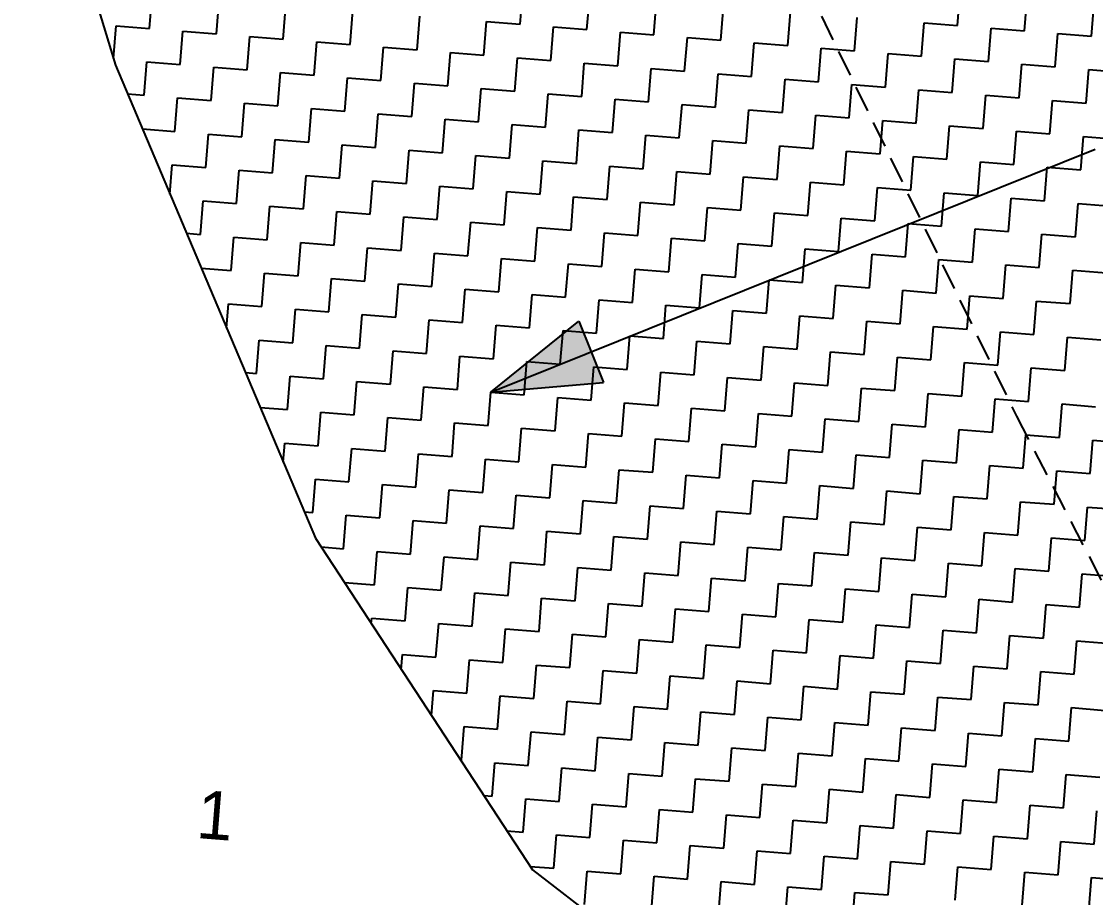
# Model space of a CAD drawing. Header units: metres. Extents: x 281680 to 283954, y 2020493 to 2022850.
# Drawn here: x 283073.2 to 283277, y 2021236.7 to 2021402.9 of the extents above; entities that cross this region are included whole.
import ezdxf
from ezdxf.enums import TextEntityAlignment as Align

# ---------------------------------------------------------------- set-up
doc = ezdxf.new("R2010")
doc.units = ezdxf.units.M
doc.header["$MEASUREMENT"] = 0
doc.linetypes.add('DASHED', pattern=[0.75, 0.5, -0.25])
for name, color, linetype in [('LINE_FOOTPATH', 1, 'DASHED'), ('POLY_HATCH', 12, 'Continuous'), ('TEXT_PARCEL', 7, 'Continuous')]:
    doc.layers.add(name, color=color, linetype=linetype)
doc.styles.add('TEXT_MAP', font='')
doc.styles.get('TEXT_MAP').set_extended_font_data('Kruti Dev 050')

msp = doc.modelspace()

# ---------------------------------------------------------------- hatches: boundary and pattern name
h = msp.add_hatch(color=256)
h.paths.add_polyline_path([(283181.25, 2021340.23), (283178.92, 2021346.05), (283162.22, 2021332.58)])
h.paths.add_polyline_path([(283162.22, 2021332.58), (283183.59, 2021334.4), (283181.25, 2021340.23)])

# ---------------------------------------------------------------- linework, layer by layer
for points in [[(283162.22, 2021332.58), (283276.88, 2021378.66)], [(283162.22, 2021332.58), (283178.92, 2021346.05)], [(283178.92, 2021346.05), (283183.59, 2021334.4)], [(283162.22, 2021332.58), (283183.59, 2021334.4)]]:
    msp.add_lwpolyline(points)
at = {"layer": 'LINE_FOOTPATH', "ltscale": 10}
for p, q in [((283155.94, 2021545.53), (283261.96, 2021328.01)), ((283261.96, 2021328.01), (283322.01, 2021211.9))]:
    msp.add_line(p, q, dxfattribs=at)
at = {"layer": 'POLY_HATCH'}
for p, q in [((283073.18, 2021453.45), (283091.02, 2021394.6)), ((283091.02, 2021394.6), (283128.94, 2021304.88)), ((283128.94, 2021304.88), (283170.11, 2021241.92)), ((283170.11, 2021241.92), (283236.99, 2021190.43))]:
    msp.add_line(p, q, dxfattribs=at)
at = {"layer": 'POLY_HATCH', "linetype": 'Continuous'}
for p, q in [((283097.47, 2021401.61), (283097.97, 2021407.95)), ((283110.16, 2021400.6), (283110.67, 2021406.94)), ((283167.79, 2021402.39), (283168.29, 2021408.74)), ((283180.48, 2021401.38), (283180.99, 2021407.73)), ((283250.8, 2021402.16), (283251.31, 2021408.51)), ((283263.49, 2021401.15), (283264, 2021407.5)), ((283122.85, 2021399.58), (283123.36, 2021405.93)), ((283135.55, 2021398.57), (283136.05, 2021404.92)), ((283193.17, 2021400.37), (283193.68, 2021406.72)), ((283205.87, 2021399.36), (283206.37, 2021405.7)), ((283276.19, 2021400.14), (283276.69, 2021406.49)), ((283148.24, 2021397.56), (283148.75, 2021403.91)), ((283160.93, 2021396.55), (283161.44, 2021402.9)), ((283161.44, 2021402.9), (283167.79, 2021402.39)), ((283218.56, 2021398.35), (283219.07, 2021404.69)), ((283231.25, 2021397.33), (283231.76, 2021403.68)), ((283090.63, 2021395.91), (283091.12, 2021402.11)), ((283091.12, 2021402.11), (283097.47, 2021401.61)), ((283103.31, 2021394.76), (283103.81, 2021401.1)), ((283103.81, 2021401.1), (283110.16, 2021400.6)), ((283173.63, 2021395.54), (283174.13, 2021401.89)), ((283174.13, 2021401.89), (283180.48, 2021401.38)), ((283186.32, 2021394.53), (283186.83, 2021400.87)), ((283186.83, 2021400.87), (283193.17, 2021400.37)), ((283243.95, 2021396.32), (283244.45, 2021402.67)), ((283244.45, 2021402.67), (283250.8, 2021402.16)), ((283256.64, 2021395.31), (283257.15, 2021401.66)), ((283257.15, 2021401.66), (283263.49, 2021401.15)), ((283116, 2021393.74), (283116.51, 2021400.09)), ((283116.51, 2021400.09), (283122.85, 2021399.58)), ((283128.69, 2021392.73), (283129.2, 2021399.08)), ((283129.2, 2021399.08), (283135.55, 2021398.57)), ((283199.01, 2021393.52), (283199.52, 2021399.86)), ((283199.52, 2021399.86), (283205.87, 2021399.36)), ((283211.71, 2021392.5), (283212.21, 2021398.85)), ((283212.21, 2021398.85), (283218.56, 2021398.35)), ((283269.33, 2021394.3), (283269.84, 2021400.65)), ((283269.84, 2021400.65), (283276.19, 2021400.14)), ((283141.39, 2021391.72), (283141.89, 2021398.07)), ((283141.89, 2021398.07), (283148.24, 2021397.56)), ((283154.08, 2021390.71), (283154.59, 2021397.06)), ((283154.59, 2021397.06), (283160.93, 2021396.55)), ((283224.4, 2021391.49), (283224.91, 2021397.84)), ((283224.91, 2021397.84), (283231.25, 2021397.33)), ((283237.1, 2021390.48), (283237.6, 2021396.83)), ((283237.6, 2021396.83), (283243.95, 2021396.32)), ((283096.46, 2021388.91), (283096.96, 2021395.26)), ((283096.96, 2021395.26), (283103.31, 2021394.76)), ((283166.78, 2021389.7), (283167.28, 2021396.04)), ((283167.28, 2021396.04), (283173.63, 2021395.54)), ((283179.47, 2021388.69), (283179.97, 2021395.03)), ((283179.97, 2021395.03), (283186.32, 2021394.53)), ((283249.79, 2021389.47), (283250.29, 2021395.82)), ((283250.29, 2021395.82), (283256.64, 2021395.31)), ((283262.48, 2021388.46), (283262.99, 2021394.81)), ((283262.99, 2021394.81), (283269.33, 2021394.3)), ((283109.15, 2021387.9), (283109.65, 2021394.25)), ((283109.65, 2021394.25), (283116, 2021393.74)), ((283121.84, 2021386.89), (283122.35, 2021393.24)), ((283122.35, 2021393.24), (283128.69, 2021392.73)), ((283192.16, 2021387.68), (283192.67, 2021394.02)), ((283192.67, 2021394.02), (283199.01, 2021393.52)), ((283204.86, 2021386.66), (283205.36, 2021393.01)), ((283205.36, 2021393.01), (283211.71, 2021392.5)), ((283275.18, 2021387.45), (283275.68, 2021393.79)), ((283275.68, 2021393.79), (283282.03, 2021393.29)), ((283134.54, 2021385.88), (283135.04, 2021392.23)), ((283135.04, 2021392.23), (283141.39, 2021391.72)), ((283147.23, 2021384.87), (283147.73, 2021391.22)), ((283147.73, 2021391.22), (283154.08, 2021390.71)), ((283217.55, 2021385.65), (283218.06, 2021392)), ((283218.06, 2021392), (283224.4, 2021391.49)), ((283230.24, 2021384.64), (283230.75, 2021390.99)), ((283230.75, 2021390.99), (283237.1, 2021390.48)), ((283093.32, 2021389.16), (283096.46, 2021388.91)), ((283159.92, 2021383.86), (283160.43, 2021390.2)), ((283160.43, 2021390.2), (283166.78, 2021389.7)), ((283172.62, 2021382.85), (283173.12, 2021389.19)), ((283173.12, 2021389.19), (283179.47, 2021388.69)), ((283242.94, 2021383.63), (283243.44, 2021389.98)), ((283243.44, 2021389.98), (283249.79, 2021389.47)), ((283255.63, 2021382.62), (283256.14, 2021388.96)), ((283256.14, 2021388.96), (283262.48, 2021388.46)), ((283102.3, 2021382.06), (283102.8, 2021388.41)), ((283102.8, 2021388.41), (283109.15, 2021387.9)), ((283114.99, 2021381.05), (283115.5, 2021387.4)), ((283115.5, 2021387.4), (283121.84, 2021386.89)), ((283185.31, 2021381.83), (283185.82, 2021388.18)), ((283185.82, 2021388.18), (283192.16, 2021387.68)), ((283198, 2021380.82), (283198.51, 2021387.17)), ((283198.51, 2021387.17), (283204.86, 2021386.66)), ((283268.32, 2021381.61), (283268.83, 2021387.95)), ((283268.83, 2021387.95), (283275.18, 2021387.45)), ((283127.68, 2021380.04), (283128.19, 2021386.39)), ((283128.19, 2021386.39), (283134.54, 2021385.88)), ((283140.38, 2021379.03), (283140.88, 2021385.37)), ((283140.88, 2021385.37), (283147.23, 2021384.87)), ((283210.7, 2021379.81), (283211.2, 2021386.16)), ((283211.2, 2021386.16), (283217.55, 2021385.65)), ((283223.39, 2021378.8), (283223.9, 2021385.15)), ((283223.9, 2021385.15), (283230.24, 2021384.64)), ((283096.11, 2021382.55), (283102.3, 2021382.06)), ((283153.07, 2021378.02), (283153.58, 2021384.36)), ((283153.58, 2021384.36), (283159.92, 2021383.86)), ((283165.76, 2021377), (283166.27, 2021383.35)), ((283166.27, 2021383.35), (283172.62, 2021382.85)), ((283178.46, 2021375.99), (283178.96, 2021382.34)), ((283178.96, 2021382.34), (283185.31, 2021381.83)), ((283236.08, 2021377.79), (283236.59, 2021384.14)), ((283236.59, 2021384.14), (283242.94, 2021383.63)), ((283248.78, 2021376.78), (283249.28, 2021383.12)), ((283249.28, 2021383.12), (283255.63, 2021382.62)), ((283108.14, 2021375.21), (283108.64, 2021381.56)), ((283108.64, 2021381.56), (283114.99, 2021381.05)), ((283120.83, 2021374.2), (283121.34, 2021380.54)), ((283121.34, 2021380.54), (283127.68, 2021380.04)), ((283191.15, 2021374.98), (283191.66, 2021381.33)), ((283191.66, 2021381.33), (283198, 2021380.82)), ((283203.84, 2021373.97), (283204.35, 2021380.32)), ((283204.35, 2021380.32), (283210.7, 2021379.81)), ((283261.47, 2021375.77), (283261.98, 2021382.11)), ((283261.98, 2021382.11), (283268.32, 2021381.61)), ((283274.16, 2021374.75), (283274.67, 2021381.1)), ((283274.67, 2021381.1), (283281.02, 2021380.6)), ((283133.52, 2021373.19), (283134.03, 2021379.53)), ((283134.03, 2021379.53), (283140.38, 2021379.03)), ((283146.22, 2021372.18), (283146.72, 2021378.52)), ((283146.72, 2021378.52), (283153.07, 2021378.02)), ((283216.54, 2021372.96), (283217.04, 2021379.31)), ((283217.04, 2021379.31), (283223.39, 2021378.8)), ((283229.23, 2021371.95), (283229.74, 2021378.29)), ((283229.74, 2021378.29), (283236.08, 2021377.79)), ((283158.91, 2021371.16), (283159.42, 2021377.51)), ((283159.42, 2021377.51), (283165.76, 2021377)), ((283171.6, 2021370.15), (283172.11, 2021376.5)), ((283172.11, 2021376.5), (283178.46, 2021375.99)), ((283241.92, 2021370.94), (283242.43, 2021377.28)), ((283242.43, 2021377.28), (283248.78, 2021376.78)), ((283254.62, 2021369.92), (283255.12, 2021376.27)), ((283255.12, 2021376.27), (283261.47, 2021375.77)), ((283101.35, 2021370.17), (283101.79, 2021375.72)), ((283101.79, 2021375.72), (283108.14, 2021375.21)), ((283113.98, 2021368.36), (283114.48, 2021374.7)), ((283114.48, 2021374.7), (283120.83, 2021374.2)), ((283184.3, 2021369.14), (283184.8, 2021375.49)), ((283184.8, 2021375.49), (283191.15, 2021374.98)), ((283196.99, 2021368.13), (283197.5, 2021374.48)), ((283197.5, 2021374.48), (283203.84, 2021373.97)), ((283267.31, 2021368.91), (283267.82, 2021375.26)), ((283267.82, 2021375.26), (283274.16, 2021374.75)), ((283126.67, 2021367.35), (283127.18, 2021373.69)), ((283127.18, 2021373.69), (283133.52, 2021373.19)), ((283139.37, 2021366.33), (283139.87, 2021372.68)), ((283139.87, 2021372.68), (283146.22, 2021372.18)), ((283209.69, 2021367.12), (283210.19, 2021373.46)), ((283210.19, 2021373.46), (283216.54, 2021372.96)), ((283222.38, 2021366.11), (283222.88, 2021372.45)), ((283222.88, 2021372.45), (283229.23, 2021371.95)), ((283152.06, 2021365.32), (283152.56, 2021371.67)), ((283152.56, 2021371.67), (283158.91, 2021371.16)), ((283164.75, 2021364.31), (283165.26, 2021370.66)), ((283165.26, 2021370.66), (283171.6, 2021370.15)), ((283235.07, 2021365.1), (283235.58, 2021371.44)), ((283235.58, 2021371.44), (283241.92, 2021370.94)), ((283247.77, 2021364.08), (283248.27, 2021370.43)), ((283248.27, 2021370.43), (283254.62, 2021369.92)), ((283107.13, 2021362.52), (283107.63, 2021368.86)), ((283107.63, 2021368.86), (283113.98, 2021368.36)), ((283177.45, 2021363.3), (283177.95, 2021369.65)), ((283177.95, 2021369.65), (283184.3, 2021369.14)), ((283190.14, 2021362.29), (283190.65, 2021368.64)), ((283190.65, 2021368.64), (283196.99, 2021368.13)), ((283260.46, 2021363.07), (283260.97, 2021369.42)), ((283260.97, 2021369.42), (283267.31, 2021368.91)), ((283273.15, 2021362.06), (283273.66, 2021368.41)), ((283273.66, 2021368.41), (283280.01, 2021367.9)), ((283119.82, 2021361.5), (283120.32, 2021367.85)), ((283120.32, 2021367.85), (283126.67, 2021367.35)), ((283132.51, 2021360.49), (283133.02, 2021366.84)), ((283133.02, 2021366.84), (283139.37, 2021366.33)), ((283202.83, 2021361.28), (283203.34, 2021367.62)), ((283203.34, 2021367.62), (283209.69, 2021367.12)), ((283215.53, 2021360.27), (283216.03, 2021366.61)), ((283216.03, 2021366.61), (283222.38, 2021366.11)), ((283145.21, 2021359.48), (283145.71, 2021365.83)), ((283145.71, 2021365.83), (283152.06, 2021365.32)), ((283157.9, 2021358.47), (283158.41, 2021364.82)), ((283158.41, 2021364.82), (283164.75, 2021364.31)), ((283228.22, 2021359.25), (283228.73, 2021365.6)), ((283228.73, 2021365.6), (283235.07, 2021365.1)), ((283240.91, 2021358.24), (283241.42, 2021364.59)), ((283241.42, 2021364.59), (283247.77, 2021364.08)), ((283104.49, 2021362.73), (283107.13, 2021362.52)), ((283112.97, 2021355.66), (283113.47, 2021362.01)), ((283113.47, 2021362.01), (283119.82, 2021361.5)), ((283170.59, 2021357.46), (283171.1, 2021363.81)), ((283171.1, 2021363.81), (283177.45, 2021363.3)), ((283183.29, 2021356.45), (283183.79, 2021362.79)), ((283183.79, 2021362.79), (283190.14, 2021362.29)), ((283253.61, 2021357.23), (283254.11, 2021363.58)), ((283254.11, 2021363.58), (283260.46, 2021363.07)), ((283266.3, 2021356.22), (283266.81, 2021362.57)), ((283266.81, 2021362.57), (283273.15, 2021362.06)), ((283125.66, 2021354.65), (283126.17, 2021361)), ((283126.17, 2021361), (283132.51, 2021360.49)), ((283138.35, 2021353.64), (283138.86, 2021359.99)), ((283138.86, 2021359.99), (283145.21, 2021359.48)), ((283195.98, 2021355.44), (283196.49, 2021361.78)), ((283196.49, 2021361.78), (283202.83, 2021361.28)), ((283208.67, 2021354.42), (283209.18, 2021360.77)), ((283209.18, 2021360.77), (283215.53, 2021360.27)), ((283151.05, 2021352.63), (283151.55, 2021358.98)), ((283151.55, 2021358.98), (283157.9, 2021358.47)), ((283163.74, 2021351.62), (283164.25, 2021357.96)), ((283164.25, 2021357.96), (283170.59, 2021357.46)), ((283221.37, 2021353.41), (283221.87, 2021359.76)), ((283221.87, 2021359.76), (283228.22, 2021359.25)), ((283234.06, 2021352.4), (283234.57, 2021358.75)), ((283234.57, 2021358.75), (283240.91, 2021358.24)), ((283107.29, 2021356.12), (283112.97, 2021355.66)), ((283176.43, 2021350.61), (283176.94, 2021356.95)), ((283176.94, 2021356.95), (283183.29, 2021356.45)), ((283189.13, 2021349.59), (283189.63, 2021355.94)), ((283189.63, 2021355.94), (283195.98, 2021355.44)), ((283246.75, 2021351.39), (283247.26, 2021357.74)), ((283247.26, 2021357.74), (283253.61, 2021357.23)), ((283259.45, 2021350.38), (283259.95, 2021356.73)), ((283259.95, 2021356.73), (283266.3, 2021356.22)), ((283118.81, 2021348.81), (283119.31, 2021355.16)), ((283119.31, 2021355.16), (283125.66, 2021354.65)), ((283131.5, 2021347.8), (283132.01, 2021354.15)), ((283132.01, 2021354.15), (283138.35, 2021353.64)), ((283201.82, 2021348.58), (283202.33, 2021354.93)), ((283202.33, 2021354.93), (283208.67, 2021354.42)), ((283214.52, 2021347.57), (283215.02, 2021353.92)), ((283215.02, 2021353.92), (283221.37, 2021353.41)), ((283272.14, 2021349.37), (283272.65, 2021355.71)), ((283272.65, 2021355.71), (283278.99, 2021355.21)), ((283144.19, 2021346.79), (283144.7, 2021353.13)), ((283144.7, 2021353.13), (283151.05, 2021352.63)), ((283156.89, 2021345.78), (283157.39, 2021352.12)), ((283157.39, 2021352.12), (283163.74, 2021351.62)), ((283227.21, 2021346.56), (283227.71, 2021352.91)), ((283227.71, 2021352.91), (283234.06, 2021352.4)), ((283239.9, 2021345.55), (283240.41, 2021351.9)), ((283240.41, 2021351.9), (283246.75, 2021351.39)), ((283169.58, 2021344.77), (283170.09, 2021351.11)), ((283170.09, 2021351.11), (283176.43, 2021350.61)), ((283182.28, 2021343.75), (283182.78, 2021350.1)), ((283182.78, 2021350.1), (283189.13, 2021349.59)), ((283252.6, 2021344.54), (283253.1, 2021350.88)), ((283253.1, 2021350.88), (283259.45, 2021350.38)), ((283265.29, 2021343.53), (283265.79, 2021349.87)), ((283265.79, 2021349.87), (283272.14, 2021349.37)), ((283112.1, 2021344.73), (283112.46, 2021349.32)), ((283112.46, 2021349.32), (283118.81, 2021348.81)), ((283124.65, 2021341.96), (283125.15, 2021348.31)), ((283125.15, 2021348.31), (283131.5, 2021347.8)), ((283194.97, 2021342.74), (283195.47, 2021349.09)), ((283195.47, 2021349.09), (283201.82, 2021348.58)), ((283207.66, 2021341.73), (283208.17, 2021348.08)), ((283208.17, 2021348.08), (283214.52, 2021347.57)), ((283137.34, 2021340.95), (283137.85, 2021347.29)), ((283137.85, 2021347.29), (283144.19, 2021346.79)), ((283150.04, 2021339.94), (283150.54, 2021346.28)), ((283150.54, 2021346.28), (283156.89, 2021345.78)), ((283220.36, 2021340.72), (283220.86, 2021347.07)), ((283220.86, 2021347.07), (283227.21, 2021346.56)), ((283233.05, 2021339.71), (283233.56, 2021346.05)), ((283233.56, 2021346.05), (283239.9, 2021345.55)), ((283162.73, 2021338.92), (283163.24, 2021345.27)), ((283163.24, 2021345.27), (283169.58, 2021344.77)), ((283175.42, 2021337.91), (283175.93, 2021344.26)), ((283175.93, 2021344.26), (283182.28, 2021343.75)), ((283245.74, 2021338.7), (283246.25, 2021345.04)), ((283246.25, 2021345.04), (283252.6, 2021344.54)), ((283258.44, 2021337.69), (283258.94, 2021344.03)), ((283258.94, 2021344.03), (283265.29, 2021343.53)), ((283117.8, 2021336.12), (283118.3, 2021342.46)), ((283118.3, 2021342.46), (283124.65, 2021341.96)), ((283188.12, 2021336.9), (283188.62, 2021343.25)), ((283188.62, 2021343.25), (283194.97, 2021342.74)), ((283200.81, 2021335.89), (283201.32, 2021342.24)), ((283201.32, 2021342.24), (283207.66, 2021341.73)), ((283271.13, 2021336.67), (283271.64, 2021343.02)), ((283271.64, 2021343.02), (283277.98, 2021342.51)), ((283130.49, 2021335.11), (283131, 2021341.45)), ((283131, 2021341.45), (283137.34, 2021340.95)), ((283143.18, 2021334.09), (283143.69, 2021340.44)), ((283143.69, 2021340.44), (283150.04, 2021339.94)), ((283213.5, 2021334.88), (283214.01, 2021341.23)), ((283214.01, 2021341.23), (283220.36, 2021340.72)), ((283226.2, 2021333.87), (283226.7, 2021340.21)), ((283226.7, 2021340.21), (283233.05, 2021339.71)), ((283155.88, 2021333.08), (283156.38, 2021339.43)), ((283156.38, 2021339.43), (283162.73, 2021338.92)), ((283168.57, 2021332.07), (283169.08, 2021338.42)), ((283169.08, 2021338.42), (283175.42, 2021337.91)), ((283238.89, 2021332.86), (283239.4, 2021339.2)), ((283239.4, 2021339.2), (283245.74, 2021338.7)), ((283251.58, 2021331.84), (283252.09, 2021338.19)), ((283252.09, 2021338.19), (283258.44, 2021337.69)), ((283115.67, 2021336.29), (283117.8, 2021336.12)), ((283123.64, 2021329.26), (283124.14, 2021335.61)), ((283124.14, 2021335.61), (283130.49, 2021335.11)), ((283181.26, 2021331.06), (283181.77, 2021337.41)), ((283181.77, 2021337.41), (283188.12, 2021336.9)), ((283193.96, 2021330.05), (283194.46, 2021336.4)), ((283194.46, 2021336.4), (283200.81, 2021335.89)), ((283264.28, 2021330.83), (283264.78, 2021337.18)), ((283264.78, 2021337.18), (283271.13, 2021336.67)), ((283136.33, 2021328.25), (283136.84, 2021334.6)), ((283136.84, 2021334.6), (283143.18, 2021334.09)), ((283149.02, 2021327.24), (283149.53, 2021333.59)), ((283149.53, 2021333.59), (283155.88, 2021333.08)), ((283206.65, 2021329.04), (283207.16, 2021335.38)), ((283207.16, 2021335.38), (283213.5, 2021334.88)), ((283219.34, 2021328.03), (283219.85, 2021334.37)), ((283219.85, 2021334.37), (283226.2, 2021333.87)), ((283161.72, 2021326.23), (283162.22, 2021332.58)), ((283162.22, 2021332.58), (283168.57, 2021332.07)), ((283174.41, 2021325.22), (283174.92, 2021331.57)), ((283174.92, 2021331.57), (283181.26, 2021331.06)), ((283232.04, 2021327.01), (283232.54, 2021333.36)), ((283232.54, 2021333.36), (283238.89, 2021332.86)), ((283244.73, 2021326), (283245.24, 2021332.35)), ((283245.24, 2021332.35), (283251.58, 2021331.84)), ((283118.46, 2021329.68), (283123.64, 2021329.26)), ((283187.11, 2021324.21), (283187.61, 2021330.55)), ((283187.61, 2021330.55), (283193.96, 2021330.05)), ((283199.8, 2021323.2), (283200.3, 2021329.54)), ((283200.3, 2021329.54), (283206.65, 2021329.04)), ((283257.43, 2021324.99), (283257.93, 2021331.34)), ((283257.93, 2021331.34), (283264.28, 2021330.83)), ((283270.12, 2021323.98), (283270.62, 2021330.33)), ((283270.62, 2021330.33), (283276.97, 2021329.82)), ((283129.48, 2021322.41), (283129.98, 2021328.76)), ((283129.98, 2021328.76), (283136.33, 2021328.25)), ((283142.17, 2021321.4), (283142.68, 2021327.75)), ((283142.68, 2021327.75), (283149.02, 2021327.24)), ((283212.49, 2021322.18), (283213, 2021328.53)), ((283213, 2021328.53), (283219.34, 2021328.03)), ((283225.19, 2021321.17), (283225.69, 2021327.52)), ((283225.69, 2021327.52), (283232.04, 2021327.01)), ((283154.87, 2021320.39), (283155.37, 2021326.74)), ((283155.37, 2021326.74), (283161.72, 2021326.23)), ((283167.56, 2021319.38), (283168.06, 2021325.72)), ((283168.06, 2021325.72), (283174.41, 2021325.22)), ((283237.88, 2021320.16), (283238.38, 2021326.51)), ((283238.38, 2021326.51), (283244.73, 2021326)), ((283250.57, 2021319.15), (283251.08, 2021325.5)), ((283251.08, 2021325.5), (283257.43, 2021324.99)), ((283180.25, 2021318.37), (283180.76, 2021324.71)), ((283180.76, 2021324.71), (283187.11, 2021324.21)), ((283192.95, 2021317.36), (283193.45, 2021323.7)), ((283193.45, 2021323.7), (283199.8, 2021323.2)), ((283263.27, 2021318.14), (283263.77, 2021324.49)), ((283263.77, 2021324.49), (283270.12, 2021323.98)), ((283275.96, 2021317.13), (283276.47, 2021323.47)), ((283276.47, 2021323.47), (283282.81, 2021322.97)), ((283122.84, 2021319.3), (283123.13, 2021322.92)), ((283123.13, 2021322.92), (283129.48, 2021322.41)), ((283135.32, 2021315.56), (283135.83, 2021321.91)), ((283135.83, 2021321.91), (283142.17, 2021321.4)), ((283205.64, 2021316.34), (283206.15, 2021322.69)), ((283206.15, 2021322.69), (283212.49, 2021322.18)), ((283218.33, 2021315.33), (283218.84, 2021321.68)), ((283218.84, 2021321.68), (283225.19, 2021321.17)), ((283148.01, 2021314.55), (283148.52, 2021320.9)), ((283148.52, 2021320.9), (283154.87, 2021320.39)), ((283160.71, 2021313.54), (283161.21, 2021319.88)), ((283161.21, 2021319.88), (283167.56, 2021319.38)), ((283231.03, 2021314.32), (283231.53, 2021320.67)), ((283231.53, 2021320.67), (283237.88, 2021320.16)), ((283243.72, 2021313.31), (283244.23, 2021319.66)), ((283244.23, 2021319.66), (283250.57, 2021319.15)), ((283173.4, 2021312.53), (283173.91, 2021318.87)), ((283173.91, 2021318.87), (283180.25, 2021318.37)), ((283186.09, 2021311.51), (283186.6, 2021317.86)), ((283186.6, 2021317.86), (283192.95, 2021317.36)), ((283256.41, 2021312.3), (283256.92, 2021318.64)), ((283256.92, 2021318.64), (283263.27, 2021318.14)), ((283269.11, 2021311.29), (283269.61, 2021317.63)), ((283269.61, 2021317.63), (283275.96, 2021317.13)), ((283128.47, 2021309.72), (283128.97, 2021316.07)), ((283128.97, 2021316.07), (283135.32, 2021315.56)), ((283198.79, 2021310.5), (283199.29, 2021316.85)), ((283199.29, 2021316.85), (283205.64, 2021316.34)), ((283211.48, 2021309.49), (283211.99, 2021315.84)), ((283211.99, 2021315.84), (283218.33, 2021315.33)), ((283141.16, 2021308.71), (283141.67, 2021315.05)), ((283141.67, 2021315.05), (283148.01, 2021314.55)), ((283153.85, 2021307.7), (283154.36, 2021314.04)), ((283154.36, 2021314.04), (283160.71, 2021313.54)), ((283224.17, 2021308.48), (283224.68, 2021314.83)), ((283224.68, 2021314.83), (283231.03, 2021314.32)), ((283236.87, 2021307.47), (283237.37, 2021313.82)), ((283237.37, 2021313.82), (283243.72, 2021313.31)), ((283166.55, 2021306.68), (283167.05, 2021313.03)), ((283167.05, 2021313.03), (283173.4, 2021312.53)), ((283179.24, 2021305.67), (283179.75, 2021312.02)), ((283179.75, 2021312.02), (283186.09, 2021311.51)), ((283191.93, 2021304.66), (283192.44, 2021311.01)), ((283192.44, 2021311.01), (283198.79, 2021310.5)), ((283249.56, 2021306.46), (283250.07, 2021312.8)), ((283250.07, 2021312.8), (283256.41, 2021312.3)), ((283262.25, 2021305.45), (283262.76, 2021311.79)), ((283262.76, 2021311.79), (283269.11, 2021311.29)), ((283126.84, 2021309.85), (283128.47, 2021309.72)), ((283134.31, 2021302.87), (283134.81, 2021309.21)), ((283134.81, 2021309.21), (283141.16, 2021308.71)), ((283204.63, 2021303.65), (283205.13, 2021310)), ((283205.13, 2021310), (283211.48, 2021309.49)), ((283217.32, 2021302.64), (283217.83, 2021308.99)), ((283217.83, 2021308.99), (283224.17, 2021308.48)), ((283274.95, 2021304.43), (283275.45, 2021310.78)), ((283275.45, 2021310.78), (283281.8, 2021310.28)), ((283147, 2021301.85), (283147.51, 2021308.2)), ((283147.51, 2021308.2), (283153.85, 2021307.7)), ((283159.7, 2021300.84), (283160.2, 2021307.19)), ((283160.2, 2021307.19), (283166.55, 2021306.68)), ((283230.02, 2021301.63), (283230.52, 2021307.97)), ((283230.52, 2021307.97), (283236.87, 2021307.47)), ((283242.71, 2021300.62), (283243.21, 2021306.96)), ((283243.21, 2021306.96), (283249.56, 2021306.46)), ((283172.39, 2021299.83), (283172.89, 2021306.18)), ((283172.89, 2021306.18), (283179.24, 2021305.67)), ((283185.08, 2021298.82), (283185.59, 2021305.17)), ((283185.59, 2021305.17), (283191.93, 2021304.66)), ((283255.4, 2021299.6), (283255.91, 2021305.95)), ((283255.91, 2021305.95), (283262.25, 2021305.45)), ((283268.1, 2021298.59), (283268.6, 2021304.94)), ((283268.6, 2021304.94), (283274.95, 2021304.43)), ((283130.03, 2021303.21), (283134.31, 2021302.87)), ((283197.78, 2021297.81), (283198.28, 2021304.16)), ((283198.28, 2021304.16), (283204.63, 2021303.65)), ((283210.47, 2021296.8), (283210.97, 2021303.14)), ((283210.97, 2021303.14), (283217.32, 2021302.64)), ((283140.15, 2021296.01), (283140.65, 2021302.36)), ((283140.65, 2021302.36), (283147, 2021301.85)), ((283152.84, 2021295), (283153.35, 2021301.35)), ((283153.35, 2021301.35), (283159.7, 2021300.84)), ((283223.16, 2021295.79), (283223.67, 2021302.13)), ((283223.67, 2021302.13), (283230.02, 2021301.63)), ((283235.86, 2021294.77), (283236.36, 2021301.12)), ((283236.36, 2021301.12), (283242.71, 2021300.62)), ((283165.54, 2021293.99), (283166.04, 2021300.34)), ((283166.04, 2021300.34), (283172.39, 2021299.83)), ((283178.23, 2021292.98), (283178.74, 2021299.33)), ((283178.74, 2021299.33), (283185.08, 2021298.82)), ((283248.55, 2021293.76), (283249.06, 2021300.11)), ((283249.06, 2021300.11), (283255.4, 2021299.6)), ((283261.24, 2021292.75), (283261.75, 2021299.1)), ((283261.75, 2021299.1), (283268.1, 2021298.59)), ((283190.92, 2021291.97), (283191.43, 2021298.31)), ((283191.43, 2021298.31), (283197.78, 2021297.81)), ((283203.62, 2021290.96), (283204.12, 2021297.3)), ((283204.12, 2021297.3), (283210.47, 2021296.8)), ((283273.94, 2021291.74), (283274.44, 2021298.09)), ((283274.44, 2021298.09), (283280.79, 2021297.58)), ((283134.44, 2021296.47), (283140.15, 2021296.01)), ((283145.99, 2021289.16), (283146.5, 2021295.51)), ((283146.5, 2021295.51), (283152.84, 2021295)), ((283216.31, 2021289.95), (283216.82, 2021296.29)), ((283216.82, 2021296.29), (283223.16, 2021295.79)), ((283229, 2021288.93), (283229.51, 2021295.28)), ((283229.51, 2021295.28), (283235.86, 2021294.77)), ((283158.68, 2021288.15), (283159.19, 2021294.5)), ((283159.19, 2021294.5), (283165.54, 2021293.99)), ((283171.38, 2021287.14), (283171.88, 2021293.49)), ((283171.88, 2021293.49), (283178.23, 2021292.98)), ((283241.7, 2021287.92), (283242.2, 2021294.27)), ((283242.2, 2021294.27), (283248.55, 2021293.76)), ((283254.39, 2021286.91), (283254.9, 2021293.26)), ((283254.9, 2021293.26), (283261.24, 2021292.75)), ((283184.07, 2021286.13), (283184.58, 2021292.47)), ((283184.58, 2021292.47), (283190.92, 2021291.97)), ((283196.76, 2021285.12), (283197.27, 2021291.46)), ((283197.27, 2021291.46), (283203.62, 2021290.96)), ((283267.08, 2021285.9), (283267.59, 2021292.25)), ((283267.59, 2021292.25), (283273.94, 2021291.74)), ((283139.56, 2021288.64), (283139.64, 2021289.67)), ((283139.64, 2021289.67), (283145.99, 2021289.16)), ((283151.83, 2021282.31), (283152.34, 2021288.66)), ((283152.34, 2021288.66), (283158.68, 2021288.15)), ((283209.46, 2021284.1), (283209.96, 2021290.45)), ((283209.96, 2021290.45), (283216.31, 2021289.95)), ((283222.15, 2021283.09), (283222.66, 2021289.44)), ((283222.66, 2021289.44), (283229, 2021288.93)), ((283164.52, 2021281.3), (283165.03, 2021287.64)), ((283165.03, 2021287.64), (283171.38, 2021287.14)), ((283177.22, 2021280.29), (283177.72, 2021286.63)), ((283177.72, 2021286.63), (283184.07, 2021286.13)), ((283234.84, 2021282.08), (283235.35, 2021288.43)), ((283235.35, 2021288.43), (283241.7, 2021287.92)), ((283247.54, 2021281.07), (283248.04, 2021287.42)), ((283248.04, 2021287.42), (283254.39, 2021286.91)), ((283189.91, 2021279.27), (283190.42, 2021285.62)), ((283190.42, 2021285.62), (283196.76, 2021285.12)), ((283202.61, 2021278.26), (283203.11, 2021284.61)), ((283203.11, 2021284.61), (283209.46, 2021284.1)), ((283260.23, 2021280.06), (283260.74, 2021286.41)), ((283260.74, 2021286.41), (283267.08, 2021285.9)), ((283272.93, 2021279.05), (283273.43, 2021285.39)), ((283273.43, 2021285.39), (283279.78, 2021284.89)), ((283145.25, 2021279.93), (283145.48, 2021282.81)), ((283145.48, 2021282.81), (283151.83, 2021282.31)), ((283215.3, 2021277.25), (283215.8, 2021283.6)), ((283215.8, 2021283.6), (283222.15, 2021283.09)), ((283227.99, 2021276.24), (283228.5, 2021282.59)), ((283228.5, 2021282.59), (283234.84, 2021282.08)), ((283157.67, 2021275.46), (283158.18, 2021281.8)), ((283158.18, 2021281.8), (283164.52, 2021281.3)), ((283170.37, 2021274.44), (283170.87, 2021280.79)), ((283170.87, 2021280.79), (283177.22, 2021280.29)), ((283240.69, 2021275.23), (283241.19, 2021281.58)), ((283241.19, 2021281.58), (283247.54, 2021281.07)), ((283253.38, 2021274.22), (283253.89, 2021280.56)), ((283253.89, 2021280.56), (283260.23, 2021280.06)), ((283183.06, 2021273.43), (283183.57, 2021279.78)), ((283183.57, 2021279.78), (283189.91, 2021279.27)), ((283195.75, 2021272.42), (283196.26, 2021278.77)), ((283196.26, 2021278.77), (283202.61, 2021278.26)), ((283266.07, 2021273.21), (283266.58, 2021279.55)), ((283266.58, 2021279.55), (283272.93, 2021279.05)), ((283208.45, 2021271.41), (283208.95, 2021277.76)), ((283208.95, 2021277.76), (283215.3, 2021277.25)), ((283221.14, 2021270.4), (283221.65, 2021276.75)), ((283221.65, 2021276.75), (283227.99, 2021276.24)), ((283150.95, 2021271.23), (283151.33, 2021275.96)), ((283151.33, 2021275.96), (283157.67, 2021275.46)), ((283163.51, 2021268.6), (283164.02, 2021274.95)), ((283164.02, 2021274.95), (283170.37, 2021274.44)), ((283233.83, 2021269.39), (283234.34, 2021275.73)), ((283234.34, 2021275.73), (283240.69, 2021275.23)), ((283246.53, 2021268.38), (283247.03, 2021274.72)), ((283247.03, 2021274.72), (283253.38, 2021274.22)), ((283176.21, 2021267.59), (283176.71, 2021273.94)), ((283176.71, 2021273.94), (283183.06, 2021273.43)), ((283188.9, 2021266.58), (283189.41, 2021272.93)), ((283189.41, 2021272.93), (283195.75, 2021272.42)), ((283259.22, 2021267.36), (283259.73, 2021273.71)), ((283259.73, 2021273.71), (283266.07, 2021273.21)), ((283271.91, 2021266.35), (283272.42, 2021272.7)), ((283272.42, 2021272.7), (283278.77, 2021272.19)), ((283201.59, 2021265.57), (283202.1, 2021271.92)), ((283202.1, 2021271.92), (283208.45, 2021271.41)), ((283214.29, 2021264.56), (283214.79, 2021270.9)), ((283214.79, 2021270.9), (283221.14, 2021270.4)), ((283156.66, 2021262.76), (283157.17, 2021269.11)), ((283157.17, 2021269.11), (283163.51, 2021268.6)), ((283226.98, 2021263.55), (283227.49, 2021269.89)), ((283227.49, 2021269.89), (283233.83, 2021269.39)), ((283239.67, 2021262.54), (283240.18, 2021268.88)), ((283240.18, 2021268.88), (283246.53, 2021268.38)), ((283169.35, 2021261.75), (283169.86, 2021268.1)), ((283169.86, 2021268.1), (283176.21, 2021267.59)), ((283182.05, 2021260.74), (283182.55, 2021267.09)), ((283182.55, 2021267.09), (283188.9, 2021266.58)), ((283252.37, 2021261.52), (283252.87, 2021267.87)), ((283252.87, 2021267.87), (283259.22, 2021267.36)), ((283265.06, 2021260.51), (283265.57, 2021266.86)), ((283265.57, 2021266.86), (283271.91, 2021266.35)), ((283194.74, 2021259.73), (283195.25, 2021266.08)), ((283195.25, 2021266.08), (283201.59, 2021265.57)), ((283207.43, 2021258.72), (283207.94, 2021265.06)), ((283207.94, 2021265.06), (283214.29, 2021264.56)), ((283156.47, 2021262.78), (283156.66, 2021262.76)), ((283162.5, 2021255.91), (283163.01, 2021262.26)), ((283163.01, 2021262.26), (283169.35, 2021261.75)), ((283220.13, 2021257.71), (283220.63, 2021264.05)), ((283220.63, 2021264.05), (283226.98, 2021263.55)), ((283232.82, 2021256.69), (283233.33, 2021263.04)), ((283233.33, 2021263.04), (283239.67, 2021262.54)), ((283175.2, 2021254.9), (283175.7, 2021261.25)), ((283175.7, 2021261.25), (283182.05, 2021260.74)), ((283187.89, 2021253.89), (283188.39, 2021260.23)), ((283188.39, 2021260.23), (283194.74, 2021259.73)), ((283245.52, 2021255.68), (283246.02, 2021262.03)), ((283246.02, 2021262.03), (283252.37, 2021261.52)), ((283258.21, 2021254.67), (283258.71, 2021261.02)), ((283258.71, 2021261.02), (283265.06, 2021260.51)), ((283200.58, 2021252.88), (283201.09, 2021259.22)), ((283201.09, 2021259.22), (283207.43, 2021258.72)), ((283213.28, 2021251.86), (283213.78, 2021258.21)), ((283213.78, 2021258.21), (283220.13, 2021257.71)), ((283270.9, 2021253.66), (283271.41, 2021260.01)), ((283271.41, 2021260.01), (283277.76, 2021259.5)), ((283160.88, 2021256.04), (283162.5, 2021255.91)), ((283225.97, 2021250.85), (283226.48, 2021257.2)), ((283226.48, 2021257.2), (283232.82, 2021256.69)), ((283238.66, 2021249.84), (283239.17, 2021256.19)), ((283239.17, 2021256.19), (283245.52, 2021255.68)), ((283168.34, 2021249.06), (283168.85, 2021255.4)), ((283168.85, 2021255.4), (283175.2, 2021254.9)), ((283181.04, 2021248.05), (283181.54, 2021254.39)), ((283181.54, 2021254.39), (283187.89, 2021253.89)), ((283251.36, 2021248.83), (283251.86, 2021255.18)), ((283251.86, 2021255.18), (283258.21, 2021254.67)), ((283264.05, 2021247.82), (283264.56, 2021254.17)), ((283264.56, 2021254.17), (283270.9, 2021253.66)), ((283193.73, 2021247.04), (283194.24, 2021253.38)), ((283194.24, 2021253.38), (283200.58, 2021252.88)), ((283206.42, 2021246.02), (283206.93, 2021252.37)), ((283206.93, 2021252.37), (283213.28, 2021251.86)), ((283276.74, 2021246.81), (283277.25, 2021253.15)), ((283219.12, 2021245.01), (283219.62, 2021251.36)), ((283219.62, 2021251.36), (283225.97, 2021250.85)), ((283231.81, 2021244), (283232.32, 2021250.35)), ((283232.32, 2021250.35), (283238.66, 2021249.84)), ((283165.29, 2021249.3), (283168.34, 2021249.06)), ((283174.18, 2021242.21), (283174.69, 2021248.55)), ((283174.69, 2021248.55), (283181.04, 2021248.05)), ((283244.5, 2021242.99), (283245.01, 2021249.34)), ((283245.01, 2021249.34), (283251.36, 2021248.83)), ((283257.2, 2021241.98), (283257.7, 2021248.32)), ((283257.7, 2021248.32), (283264.05, 2021247.82)), ((283186.88, 2021241.19), (283187.38, 2021247.54)), ((283187.38, 2021247.54), (283193.73, 2021247.04)), ((283199.57, 2021240.18), (283200.08, 2021246.53)), ((283200.08, 2021246.53), (283206.42, 2021246.02)), ((283269.89, 2021240.97), (283270.4, 2021247.31)), ((283270.4, 2021247.31), (283276.74, 2021246.81)), ((283212.26, 2021239.17), (283212.77, 2021245.52)), ((283212.77, 2021245.52), (283219.12, 2021245.01)), ((283224.96, 2021238.16), (283225.46, 2021244.51)), ((283225.46, 2021244.51), (283231.81, 2021244)), ((283169.69, 2021242.56), (283174.18, 2021242.21)), ((283237.65, 2021237.15), (283238.16, 2021243.5)), ((283238.16, 2021243.5), (283244.5, 2021242.99)), ((283250.35, 2021236.14), (283250.85, 2021242.48)), ((283250.85, 2021242.48), (283257.2, 2021241.98)), ((283180.03, 2021235.35), (283180.53, 2021241.7)), ((283180.53, 2021241.7), (283186.88, 2021241.19)), ((283192.72, 2021234.34), (283193.22, 2021240.69)), ((283193.22, 2021240.69), (283199.57, 2021240.18)), ((283263.04, 2021235.13), (283263.54, 2021241.47)), ((283263.54, 2021241.47), (283269.89, 2021240.97)), ((283275.73, 2021234.11), (283276.24, 2021240.46)), ((283276.24, 2021240.46), (283282.58, 2021239.95)), ((283205.41, 2021233.33), (283205.92, 2021239.68)), ((283205.92, 2021239.68), (283212.26, 2021239.17)), ((283218.11, 2021232.32), (283218.61, 2021238.67)), ((283218.61, 2021238.67), (283224.96, 2021238.16)), ((283230.8, 2021231.31), (283231.3, 2021237.65)), ((283231.3, 2021237.65), (283237.65, 2021237.15))]:
    msp.add_line(p, q, dxfattribs=at)

# ---------------------------------------------------------------- texts
at = {"layer": 'TEXT_PARCEL', "style": 'TEXT_MAP'}
msp.add_text('1', height=9.17, rotation=355.4442, dxfattribs=at).set_placement((283109.96, 2021252.28), align=Align.MIDDLE)

doc.saveas('drawing.dxf')
